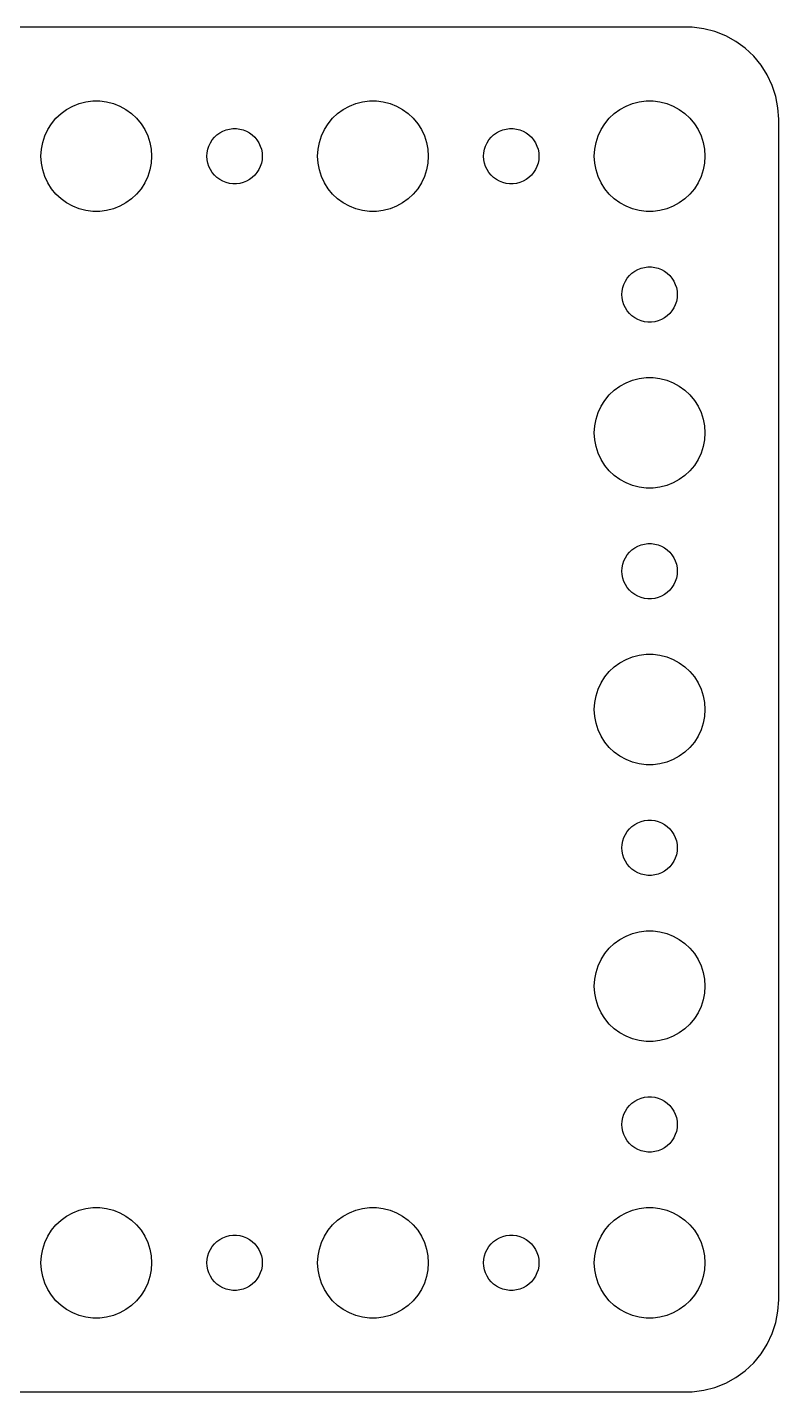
# Model space of a CAD drawing. Header units: metres. Extents: x -37 to 37, y 383 to 793.
# Drawn here: x -3.7 to 37, y 551 to 625 of the extents above; entities that cross this region are included whole.
import ezdxf

# ---------------------------------------------------------------- set-up
doc = ezdxf.new("R2010")
doc.units = ezdxf.units.M

msp = doc.modelspace()

# ---------------------------------------------------------------- linework, layer by layer
for p, q in [((32.3139, 624.99), (-32.3139, 624.99)), ((32.9369, 624.911), (32.3139, 624.99)), ((33.5451, 624.755), (32.9369, 624.911)), ((34.1289, 624.524), (33.5451, 624.755)), ((34.6791, 624.222), (34.1289, 624.524)), ((35.1871, 623.853), (34.6791, 624.222)), ((35.6448, 623.423), (35.1871, 623.853)), ((36.0451, 622.939), (35.6448, 623.423)), ((36.3815, 622.409), (36.0451, 622.939)), ((36.6489, 621.841), (36.3815, 622.409)), ((36.8429, 621.243), (36.6489, 621.841)), ((-1.60747, 620.533), (-1.27733, 620.714)), ((-1.27733, 620.714), (-0.92705, 620.853)), ((-0.92705, 620.853), (-0.56213, 620.947)), ((-0.56213, 620.947), (-0.18837, 620.994)), ((-0.18837, 620.994), (0.18837, 620.994)), ((0.18837, 620.994), (0.56213, 620.947)), ((0.56213, 620.947), (0.92705, 620.853)), ((0.92705, 620.853), (1.27733, 620.714)), ((1.27733, 620.714), (1.60747, 620.533)), ((13.3925, 620.533), (13.7227, 620.714)), ((13.7227, 620.714), (14.0729, 620.853)), ((14.0729, 620.853), (14.4379, 620.947)), ((14.4379, 620.947), (14.8116, 620.994)), ((14.8116, 620.994), (15.1884, 620.994)), ((15.1884, 620.994), (15.5621, 620.947)), ((15.5621, 620.947), (15.927, 620.853)), ((15.927, 620.853), (16.2773, 620.714)), ((16.2773, 620.714), (16.6075, 620.533)), ((28.3925, 620.533), (28.7227, 620.714)), ((28.7227, 620.714), (29.0729, 620.853)), ((29.0729, 620.853), (29.4379, 620.947)), ((29.4379, 620.947), (29.8116, 620.994)), ((29.8116, 620.994), (30.1884, 620.994)), ((30.1884, 620.994), (30.5621, 620.947)), ((30.5621, 620.947), (30.927, 620.853)), ((30.927, 620.853), (31.2773, 620.714)), ((31.2773, 620.714), (31.6075, 620.533)), ((36.9606, 620.627), (36.8429, 621.243)), ((-2.42705, 619.763), (-2.1869, 620.054)), ((-2.1869, 620.054), (-1.91226, 620.312)), ((-1.91226, 620.312), (-1.60747, 620.533)), ((1.60747, 620.533), (1.91226, 620.312)), ((1.91226, 620.312), (2.1869, 620.054)), ((2.1869, 620.054), (2.42705, 619.763)), ((12.5729, 619.763), (12.8131, 620.054)), ((12.8131, 620.054), (13.0877, 620.312)), ((13.0877, 620.312), (13.3925, 620.533)), ((16.6075, 620.533), (16.9123, 620.312)), ((16.9123, 620.312), (17.1869, 620.054)), ((17.1869, 620.054), (17.427, 619.763)), ((27.5729, 619.763), (27.8131, 620.054)), ((27.8131, 620.054), (28.0877, 620.312)), ((28.0877, 620.312), (28.3925, 620.533)), ((31.6075, 620.533), (31.9123, 620.312)), ((31.9123, 620.312), (32.1869, 620.054)), ((32.1869, 620.054), (32.427, 619.763)), ((37, 620), (36.9606, 620.627)), ((37, 556), (37, 620)), ((-2.78932, 619.104), (-2.62891, 619.445)), ((-2.62891, 619.445), (-2.42705, 619.763)), ((2.42705, 619.763), (2.62891, 619.445)), ((2.62891, 619.445), (2.78932, 619.104)), ((6.54385, 619.156), (6.69626, 619.266)), ((6.69626, 619.266), (6.86133, 619.357)), ((6.86133, 619.357), (7.03647, 619.427)), ((7.03647, 619.427), (7.21892, 619.473)), ((7.21892, 619.473), (7.40581, 619.497)), ((7.40581, 619.497), (7.59418, 619.497)), ((7.59418, 619.497), (7.78107, 619.473)), ((7.78107, 619.473), (7.96352, 619.427)), ((7.96352, 619.427), (8.13866, 619.357)), ((8.13866, 619.357), (8.30373, 619.266)), ((8.30373, 619.266), (8.45613, 619.156)), ((12.2107, 619.104), (12.3711, 619.445)), ((12.3711, 619.445), (12.5729, 619.763)), ((17.427, 619.763), (17.6289, 619.445)), ((17.6289, 619.445), (17.7893, 619.104)), ((21.5439, 619.156), (21.6963, 619.266)), ((21.6963, 619.266), (21.8613, 619.357)), ((21.8613, 619.357), (22.0365, 619.427)), ((22.0365, 619.427), (22.2189, 619.473)), ((22.2189, 619.473), (22.4058, 619.497)), ((22.4058, 619.497), (22.5942, 619.497)), ((22.5942, 619.497), (22.7811, 619.473)), ((22.7811, 619.473), (22.9635, 619.427)), ((22.9635, 619.427), (23.1387, 619.357)), ((23.1387, 619.357), (23.3037, 619.266)), ((23.3037, 619.266), (23.4561, 619.156)), ((27.2107, 619.104), (27.3711, 619.445)), ((27.3711, 619.445), (27.5729, 619.763)), ((32.427, 619.763), (32.6289, 619.445)), ((32.6289, 619.445), (32.7893, 619.104)), ((-2.97633, 618.376), (-2.90575, 618.746)), ((-2.90575, 618.746), (-2.78932, 619.104)), ((2.78932, 619.104), (2.90575, 618.746)), ((2.90575, 618.746), (2.97633, 618.376)), ((6.04712, 618.373), (6.10533, 618.552)), ((6.10533, 618.552), (6.18553, 618.723)), ((6.18553, 618.723), (6.28647, 618.882)), ((6.28647, 618.882), (6.40654, 619.027)), ((6.40654, 619.027), (6.54385, 619.156)), ((8.45613, 619.156), (8.59344, 619.027)), ((8.59344, 619.027), (8.71352, 618.882)), ((8.71352, 618.882), (8.81445, 618.723)), ((8.81445, 618.723), (8.89465, 618.552)), ((8.89465, 618.552), (8.95287, 618.373)), ((12.0237, 618.376), (12.0942, 618.746)), ((12.0942, 618.746), (12.2107, 619.104)), ((17.7893, 619.104), (17.9057, 618.746)), ((17.9057, 618.746), (17.9763, 618.376)), ((21.0471, 618.373), (21.1053, 618.552)), ((21.1053, 618.552), (21.1855, 618.723)), ((21.1855, 618.723), (21.2865, 618.882)), ((21.2865, 618.882), (21.4065, 619.027)), ((21.4065, 619.027), (21.5439, 619.156)), ((23.4561, 619.156), (23.5934, 619.027)), ((23.5934, 619.027), (23.7135, 618.882)), ((23.7135, 618.882), (23.8145, 618.723)), ((23.8145, 618.723), (23.8947, 618.552)), ((23.8947, 618.552), (23.9529, 618.373)), ((27.0237, 618.376), (27.0942, 618.746)), ((27.0942, 618.746), (27.2107, 619.104)), ((32.7893, 619.104), (32.9057, 618.746)), ((32.9057, 618.746), (32.9763, 618.376)), ((-3, 618), (-2.97633, 618.376)), ((-2.97633, 617.624), (-3, 618)), ((2.97633, 618.376), (3, 618)), ((3, 618), (2.97633, 617.624)), ((6, 618), (6.01183, 618.188)), ((6.01183, 617.812), (6, 618)), ((6.01183, 618.188), (6.04712, 618.373)), ((6.04712, 617.627), (6.01183, 617.812)), ((8.95287, 618.373), (8.98816, 618.188)), ((8.98816, 617.812), (8.95287, 617.627)), ((8.98816, 618.188), (9, 618)), ((9, 618), (8.98816, 617.812)), ((12, 618), (12.0237, 618.376)), ((12.0237, 617.624), (12, 618)), ((17.9763, 618.376), (18, 618)), ((18, 618), (17.9763, 617.624)), ((21, 618), (21.0118, 618.188)), ((21.0118, 617.812), (21, 618)), ((21.0118, 618.188), (21.0471, 618.373)), ((21.0471, 617.627), (21.0118, 617.812)), ((23.9529, 618.373), (23.9882, 618.188)), ((23.9882, 617.812), (23.9529, 617.627)), ((23.9882, 618.188), (24, 618)), ((24, 618), (23.9882, 617.812)), ((27, 618), (27.0237, 618.376)), ((27.0237, 617.624), (27, 618)), ((32.9763, 618.376), (33, 618)), ((33, 618), (32.9763, 617.624)), ((-2.90575, 617.254), (-2.97633, 617.624)), ((-2.78932, 616.896), (-2.90575, 617.254)), ((2.90575, 617.254), (2.78932, 616.896)), ((2.97633, 617.624), (2.90575, 617.254)), ((6.10533, 617.448), (6.04712, 617.627)), ((6.18553, 617.277), (6.10533, 617.448)), ((6.28647, 617.118), (6.18553, 617.277)), ((6.40654, 616.973), (6.28647, 617.118)), ((8.71352, 617.118), (8.59344, 616.973)), ((8.81445, 617.277), (8.71352, 617.118)), ((8.89465, 617.448), (8.81445, 617.277)), ((8.95287, 617.627), (8.89465, 617.448)), ((12.0942, 617.254), (12.0237, 617.624)), ((12.2107, 616.896), (12.0942, 617.254)), ((17.9057, 617.254), (17.7893, 616.896)), ((17.9763, 617.624), (17.9057, 617.254)), ((21.1053, 617.448), (21.0471, 617.627)), ((21.1855, 617.277), (21.1053, 617.448)), ((21.2865, 617.118), (21.1855, 617.277)), ((21.4065, 616.973), (21.2865, 617.118)), ((23.7135, 617.118), (23.5934, 616.973)), ((23.8145, 617.277), (23.7135, 617.118)), ((23.8947, 617.448), (23.8145, 617.277)), ((23.9529, 617.627), (23.8947, 617.448)), ((27.0942, 617.254), (27.0237, 617.624)), ((27.2107, 616.896), (27.0942, 617.254)), ((32.9057, 617.254), (32.7893, 616.896)), ((32.9763, 617.624), (32.9057, 617.254)), ((-2.62891, 616.555), (-2.78932, 616.896)), ((-2.42705, 616.237), (-2.62891, 616.555)), ((2.62891, 616.555), (2.42705, 616.237)), ((2.78932, 616.896), (2.62891, 616.555)), ((6.54385, 616.844), (6.40654, 616.973)), ((6.69626, 616.734), (6.54385, 616.844)), ((6.86133, 616.643), (6.69626, 616.734)), ((7.03647, 616.573), (6.86133, 616.643)), ((7.21892, 616.527), (7.03647, 616.573)), ((7.40581, 616.503), (7.21892, 616.527)), ((7.59418, 616.503), (7.40581, 616.503)), ((7.78107, 616.527), (7.59418, 616.503)), ((7.96352, 616.573), (7.78107, 616.527)), ((8.13866, 616.643), (7.96352, 616.573)), ((8.30373, 616.734), (8.13866, 616.643)), ((8.45613, 616.844), (8.30373, 616.734)), ((8.59344, 616.973), (8.45613, 616.844)), ((12.3711, 616.555), (12.2107, 616.896)), ((12.5729, 616.237), (12.3711, 616.555)), ((17.6289, 616.555), (17.427, 616.237)), ((17.7893, 616.896), (17.6289, 616.555)), ((21.5439, 616.844), (21.4065, 616.973)), ((21.6963, 616.734), (21.5439, 616.844)), ((21.8613, 616.643), (21.6963, 616.734)), ((22.0365, 616.573), (21.8613, 616.643)), ((22.2189, 616.527), (22.0365, 616.573)), ((22.4058, 616.503), (22.2189, 616.527)), ((22.5942, 616.503), (22.4058, 616.503)), ((22.7811, 616.527), (22.5942, 616.503)), ((22.9635, 616.573), (22.7811, 616.527)), ((23.1387, 616.643), (22.9635, 616.573)), ((23.3037, 616.734), (23.1387, 616.643)), ((23.4561, 616.844), (23.3037, 616.734)), ((23.5934, 616.973), (23.4561, 616.844)), ((27.3711, 616.555), (27.2107, 616.896)), ((27.5729, 616.237), (27.3711, 616.555)), ((32.6289, 616.555), (32.427, 616.237)), ((32.7893, 616.896), (32.6289, 616.555)), ((-2.1869, 615.946), (-2.42705, 616.237)), ((-1.91226, 615.688), (-2.1869, 615.946)), ((-1.60747, 615.467), (-1.91226, 615.688)), ((1.91226, 615.688), (1.60747, 615.467)), ((2.1869, 615.946), (1.91226, 615.688)), ((2.42705, 616.237), (2.1869, 615.946)), ((12.8131, 615.946), (12.5729, 616.237)), ((13.0877, 615.688), (12.8131, 615.946)), ((13.3925, 615.467), (13.0877, 615.688)), ((16.9123, 615.688), (16.6075, 615.467)), ((17.1869, 615.946), (16.9123, 615.688)), ((17.427, 616.237), (17.1869, 615.946)), ((27.8131, 615.946), (27.5729, 616.237)), ((28.0877, 615.688), (27.8131, 615.946)), ((28.3925, 615.467), (28.0877, 615.688)), ((31.9123, 615.688), (31.6075, 615.467)), ((32.1869, 615.946), (31.9123, 615.688)), ((32.427, 616.237), (32.1869, 615.946)), ((-1.27733, 615.286), (-1.60747, 615.467)), ((-0.92705, 615.147), (-1.27733, 615.286)), ((-0.56213, 615.053), (-0.92705, 615.147)), ((-0.18837, 615.006), (-0.56213, 615.053)), ((0.18837, 615.006), (-0.18837, 615.006)), ((0.56213, 615.053), (0.18837, 615.006)), ((0.92705, 615.147), (0.56213, 615.053)), ((1.27733, 615.286), (0.92705, 615.147)), ((1.60747, 615.467), (1.27733, 615.286)), ((13.7227, 615.286), (13.3925, 615.467)), ((14.0729, 615.147), (13.7227, 615.286)), ((14.4379, 615.053), (14.0729, 615.147)), ((14.8116, 615.006), (14.4379, 615.053)), ((15.1884, 615.006), (14.8116, 615.006)), ((15.5621, 615.053), (15.1884, 615.006)), ((15.927, 615.147), (15.5621, 615.053)), ((16.2773, 615.286), (15.927, 615.147)), ((16.6075, 615.467), (16.2773, 615.286)), ((28.7227, 615.286), (28.3925, 615.467)), ((29.0729, 615.147), (28.7227, 615.286)), ((29.4379, 615.053), (29.0729, 615.147)), ((29.8116, 615.006), (29.4379, 615.053)), ((30.1884, 615.006), (29.8116, 615.006)), ((30.5621, 615.053), (30.1884, 615.006)), ((30.927, 615.147), (30.5621, 615.053)), ((31.2773, 615.286), (30.927, 615.147)), ((31.6075, 615.467), (31.2773, 615.286)), ((29.1963, 611.766), (29.3613, 611.857)), ((29.3613, 611.857), (29.5365, 611.927)), ((29.5365, 611.927), (29.7189, 611.973)), ((29.7189, 611.973), (29.9058, 611.997)), ((29.9058, 611.997), (30.0942, 611.997)), ((30.0942, 611.997), (30.2811, 611.973)), ((30.2811, 611.973), (30.4635, 611.927)), ((30.4635, 611.927), (30.6387, 611.857)), ((30.6387, 611.857), (30.8037, 611.766)), ((28.6053, 611.052), (28.6855, 611.223)), ((28.6855, 611.223), (28.7865, 611.382)), ((28.7865, 611.382), (28.9065, 611.527)), ((28.9065, 611.527), (29.0439, 611.656)), ((29.0439, 611.656), (29.1963, 611.766)), ((30.8037, 611.766), (30.9561, 611.656)), ((30.9561, 611.656), (31.0934, 611.527)), ((31.0934, 611.527), (31.2135, 611.382)), ((31.2135, 611.382), (31.3145, 611.223)), ((31.3145, 611.223), (31.3947, 611.052)), ((28.5, 610.5), (28.5118, 610.688)), ((28.5118, 610.312), (28.5, 610.5)), ((28.5118, 610.688), (28.5471, 610.873)), ((28.5471, 610.873), (28.6053, 611.052)), ((31.3947, 611.052), (31.4529, 610.873)), ((31.4529, 610.873), (31.4882, 610.688)), ((31.4882, 610.688), (31.5, 610.5)), ((31.5, 610.5), (31.4882, 610.312)), ((28.5471, 610.127), (28.5118, 610.312)), ((28.6053, 609.948), (28.5471, 610.127)), ((28.6855, 609.777), (28.6053, 609.948)), ((28.7865, 609.618), (28.6855, 609.777)), ((28.9065, 609.473), (28.7865, 609.618)), ((31.2135, 609.618), (31.0934, 609.473)), ((31.3145, 609.777), (31.2135, 609.618)), ((31.3947, 609.948), (31.3145, 609.777)), ((31.4529, 610.127), (31.3947, 609.948)), ((31.4882, 610.312), (31.4529, 610.127)), ((29.0439, 609.344), (28.9065, 609.473)), ((29.1963, 609.234), (29.0439, 609.344)), ((29.3613, 609.143), (29.1963, 609.234)), ((29.5365, 609.073), (29.3613, 609.143)), ((29.7189, 609.027), (29.5365, 609.073)), ((29.9058, 609.003), (29.7189, 609.027)), ((30.0942, 609.003), (29.9058, 609.003)), ((30.2811, 609.027), (30.0942, 609.003)), ((30.4635, 609.073), (30.2811, 609.027)), ((30.6387, 609.143), (30.4635, 609.073)), ((30.8037, 609.234), (30.6387, 609.143)), ((30.9561, 609.344), (30.8037, 609.234)), ((31.0934, 609.473), (30.9561, 609.344)), ((29.0729, 605.853), (29.4379, 605.947)), ((29.4379, 605.947), (29.8116, 605.994)), ((29.8116, 605.994), (30.1884, 605.994)), ((30.1884, 605.994), (30.5621, 605.947)), ((30.5621, 605.947), (30.927, 605.853)), ((27.8131, 605.054), (28.0877, 605.312)), ((28.0877, 605.312), (28.3925, 605.533)), ((28.3925, 605.533), (28.7227, 605.714)), ((28.7227, 605.714), (29.0729, 605.853)), ((30.927, 605.853), (31.2773, 605.714)), ((31.2773, 605.714), (31.6075, 605.533)), ((31.6075, 605.533), (31.9123, 605.312)), ((31.9123, 605.312), (32.1869, 605.054)), ((27.2107, 604.104), (27.3711, 604.445)), ((27.3711, 604.445), (27.5729, 604.763)), ((27.5729, 604.763), (27.8131, 605.054)), ((32.1869, 605.054), (32.427, 604.763)), ((32.427, 604.763), (32.6289, 604.445)), ((32.6289, 604.445), (32.7893, 604.104)), ((27.0237, 603.376), (27.0942, 603.746)), ((27.0942, 603.746), (27.2107, 604.104)), ((32.7893, 604.104), (32.9057, 603.746)), ((32.9057, 603.746), (32.9763, 603.376)), ((27, 603), (27.0237, 603.376)), ((27.0237, 602.624), (27, 603)), ((32.9763, 603.376), (33, 603)), ((33, 603), (32.9763, 602.624)), ((27.0942, 602.254), (27.0237, 602.624)), ((27.2107, 601.896), (27.0942, 602.254)), ((32.9057, 602.254), (32.7893, 601.896)), ((32.9763, 602.624), (32.9057, 602.254)), ((27.3711, 601.555), (27.2107, 601.896)), ((27.5729, 601.237), (27.3711, 601.555)), ((32.6289, 601.555), (32.427, 601.237)), ((32.7893, 601.896), (32.6289, 601.555)), ((27.8131, 600.946), (27.5729, 601.237)), ((28.0877, 600.688), (27.8131, 600.946)), ((32.1869, 600.946), (31.9123, 600.688)), ((32.427, 601.237), (32.1869, 600.946)), ((28.3925, 600.467), (28.0877, 600.688)), ((28.7227, 600.286), (28.3925, 600.467)), ((29.0729, 600.147), (28.7227, 600.286)), ((29.4379, 600.053), (29.0729, 600.147)), ((29.8116, 600.006), (29.4379, 600.053)), ((30.1884, 600.006), (29.8116, 600.006)), ((30.5621, 600.053), (30.1884, 600.006)), ((30.927, 600.147), (30.5621, 600.053)), ((31.2773, 600.286), (30.927, 600.147)), ((31.6075, 600.467), (31.2773, 600.286)), ((31.9123, 600.688), (31.6075, 600.467)), ((28.6855, 596.223), (28.7865, 596.382)), ((28.7865, 596.382), (28.9065, 596.527)), ((28.9065, 596.527), (29.0439, 596.656)), ((29.0439, 596.656), (29.1963, 596.766)), ((29.1963, 596.766), (29.3613, 596.857)), ((29.3613, 596.857), (29.5365, 596.927)), ((29.5365, 596.927), (29.7189, 596.973)), ((29.7189, 596.973), (29.9058, 596.997)), ((29.9058, 596.997), (30.0942, 596.997)), ((30.0942, 596.997), (30.2811, 596.973)), ((30.2811, 596.973), (30.4635, 596.927)), ((30.4635, 596.927), (30.6387, 596.857)), ((30.6387, 596.857), (30.8037, 596.766)), ((30.8037, 596.766), (30.9561, 596.656)), ((30.9561, 596.656), (31.0934, 596.527)), ((31.0934, 596.527), (31.2135, 596.382)), ((31.2135, 596.382), (31.3145, 596.223)), ((28.5, 595.5), (28.5118, 595.688)), ((28.5118, 595.688), (28.5471, 595.873)), ((28.5471, 595.873), (28.6053, 596.052)), ((28.6053, 596.052), (28.6855, 596.223)), ((31.3145, 596.223), (31.3947, 596.052)), ((31.3947, 596.052), (31.4529, 595.873)), ((31.4529, 595.873), (31.4882, 595.688)), ((31.4882, 595.688), (31.5, 595.5)), ((28.5118, 595.312), (28.5, 595.5)), ((28.5471, 595.127), (28.5118, 595.312)), ((28.6053, 594.948), (28.5471, 595.127)), ((28.6855, 594.777), (28.6053, 594.948)), ((31.3947, 594.948), (31.3145, 594.777)), ((31.4529, 595.127), (31.3947, 594.948)), ((31.4882, 595.312), (31.4529, 595.127)), ((31.5, 595.5), (31.4882, 595.312)), ((28.7865, 594.618), (28.6855, 594.777)), ((28.9065, 594.473), (28.7865, 594.618)), ((29.0439, 594.344), (28.9065, 594.473)), ((29.1963, 594.234), (29.0439, 594.344)), ((29.3613, 594.143), (29.1963, 594.234)), ((29.5365, 594.073), (29.3613, 594.143)), ((29.7189, 594.027), (29.5365, 594.073)), ((30.4635, 594.073), (30.2811, 594.027)), ((30.6387, 594.143), (30.4635, 594.073)), ((30.8037, 594.234), (30.6387, 594.143)), ((30.9561, 594.344), (30.8037, 594.234)), ((31.0934, 594.473), (30.9561, 594.344)), ((31.2135, 594.618), (31.0934, 594.473)), ((31.3145, 594.777), (31.2135, 594.618)), ((29.9058, 594.003), (29.7189, 594.027)), ((30.0942, 594.003), (29.9058, 594.003)), ((30.2811, 594.027), (30.0942, 594.003)), ((28.0877, 590.312), (28.3925, 590.533)), ((28.3925, 590.533), (28.7227, 590.714)), ((28.7227, 590.714), (29.0729, 590.853)), ((29.0729, 590.853), (29.4379, 590.947)), ((29.4379, 590.947), (29.8116, 590.994)), ((29.8116, 590.994), (30.1884, 590.994)), ((30.1884, 590.994), (30.5621, 590.947)), ((30.5621, 590.947), (30.927, 590.853)), ((30.927, 590.853), (31.2773, 590.714)), ((31.2773, 590.714), (31.6075, 590.533)), ((31.6075, 590.533), (31.9123, 590.312)), ((27.3711, 589.445), (27.5729, 589.763)), ((27.5729, 589.763), (27.8131, 590.054)), ((27.8131, 590.054), (28.0877, 590.312)), ((31.9123, 590.312), (32.1869, 590.054)), ((32.1869, 590.054), (32.427, 589.763)), ((32.427, 589.763), (32.6289, 589.445)), ((27.0942, 588.746), (27.2107, 589.104)), ((27.2107, 589.104), (27.3711, 589.445)), ((32.6289, 589.445), (32.7893, 589.104)), ((32.7893, 589.104), (32.9057, 588.746)), ((27, 588), (27.0237, 588.376)), ((27.0237, 588.376), (27.0942, 588.746)), ((32.9057, 588.746), (32.9763, 588.376)), ((32.9763, 588.376), (33, 588)), ((27.0237, 587.624), (27, 588)), ((27.0942, 587.254), (27.0237, 587.624)), ((32.9763, 587.624), (32.9057, 587.254)), ((33, 588), (32.9763, 587.624)), ((27.2107, 586.896), (27.0942, 587.254)), ((27.3711, 586.555), (27.2107, 586.896)), ((32.7893, 586.896), (32.6289, 586.555)), ((32.9057, 587.254), (32.7893, 586.896)), ((27.5729, 586.237), (27.3711, 586.555)), ((27.8131, 585.946), (27.5729, 586.237)), ((28.0877, 585.688), (27.8131, 585.946)), ((32.1869, 585.946), (31.9123, 585.688)), ((32.427, 586.237), (32.1869, 585.946)), ((32.6289, 586.555), (32.427, 586.237)), ((28.3925, 585.467), (28.0877, 585.688)), ((28.7227, 585.286), (28.3925, 585.467)), ((29.0729, 585.147), (28.7227, 585.286)), ((31.2773, 585.286), (30.927, 585.147)), ((31.6075, 585.467), (31.2773, 585.286)), ((31.9123, 585.688), (31.6075, 585.467)), ((29.4379, 585.053), (29.0729, 585.147)), ((29.8116, 585.006), (29.4379, 585.053)), ((30.1884, 585.006), (29.8116, 585.006)), ((30.5621, 585.053), (30.1884, 585.006)), ((30.927, 585.147), (30.5621, 585.053)), ((28.7865, 581.382), (28.9065, 581.527)), ((28.9065, 581.527), (29.0439, 581.656)), ((29.0439, 581.656), (29.1963, 581.766)), ((29.1963, 581.766), (29.3613, 581.857)), ((29.3613, 581.857), (29.5365, 581.927)), ((29.5365, 581.927), (29.7189, 581.973)), ((29.7189, 581.973), (29.9058, 581.997)), ((29.9058, 581.997), (30.0942, 581.997)), ((30.0942, 581.997), (30.2811, 581.973)), ((30.2811, 581.973), (30.4635, 581.927)), ((30.4635, 581.927), (30.6387, 581.857)), ((30.6387, 581.857), (30.8037, 581.766)), ((30.8037, 581.766), (30.9561, 581.656)), ((30.9561, 581.656), (31.0934, 581.527)), ((31.0934, 581.527), (31.2135, 581.382)), ((28.5118, 580.688), (28.5471, 580.873)), ((28.5471, 580.873), (28.6053, 581.052)), ((28.6053, 581.052), (28.6855, 581.223)), ((28.6855, 581.223), (28.7865, 581.382)), ((31.2135, 581.382), (31.3145, 581.223)), ((31.3145, 581.223), (31.3947, 581.052)), ((31.3947, 581.052), (31.4529, 580.873)), ((31.4529, 580.873), (31.4882, 580.688)), ((28.5, 580.5), (28.5118, 580.688)), ((28.5118, 580.312), (28.5, 580.5)), ((28.5471, 580.127), (28.5118, 580.312)), ((28.6053, 579.948), (28.5471, 580.127)), ((31.4529, 580.127), (31.3947, 579.948)), ((31.4882, 580.312), (31.4529, 580.127)), ((31.4882, 580.688), (31.5, 580.5)), ((31.5, 580.5), (31.4882, 580.312)), ((28.6855, 579.777), (28.6053, 579.948)), ((28.7865, 579.618), (28.6855, 579.777)), ((28.9065, 579.473), (28.7865, 579.618)), ((29.0439, 579.344), (28.9065, 579.473)), ((29.1963, 579.234), (29.0439, 579.344)), ((30.9561, 579.344), (30.8037, 579.234)), ((31.0934, 579.473), (30.9561, 579.344)), ((31.2135, 579.618), (31.0934, 579.473)), ((31.3145, 579.777), (31.2135, 579.618)), ((31.3947, 579.948), (31.3145, 579.777)), ((29.3613, 579.143), (29.1963, 579.234)), ((29.5365, 579.073), (29.3613, 579.143)), ((29.7189, 579.027), (29.5365, 579.073)), ((29.9058, 579.003), (29.7189, 579.027)), ((30.0942, 579.003), (29.9058, 579.003)), ((30.2811, 579.027), (30.0942, 579.003)), ((30.4635, 579.073), (30.2811, 579.027)), ((30.6387, 579.143), (30.4635, 579.073)), ((30.8037, 579.234), (30.6387, 579.143)), ((28.3925, 575.533), (28.7227, 575.714)), ((28.7227, 575.714), (29.0729, 575.853)), ((29.0729, 575.853), (29.4379, 575.947)), ((29.4379, 575.947), (29.8116, 575.994)), ((29.8116, 575.994), (30.1884, 575.994)), ((30.1884, 575.994), (30.5621, 575.947)), ((30.5621, 575.947), (30.927, 575.853)), ((30.927, 575.853), (31.2773, 575.714)), ((31.2773, 575.714), (31.6075, 575.533)), ((27.5729, 574.763), (27.8131, 575.054)), ((27.8131, 575.054), (28.0877, 575.312)), ((28.0877, 575.312), (28.3925, 575.533)), ((31.6075, 575.533), (31.9123, 575.312)), ((31.9123, 575.312), (32.1869, 575.054)), ((32.1869, 575.054), (32.427, 574.763)), ((27.0942, 573.746), (27.2107, 574.104)), ((27.2107, 574.104), (27.3711, 574.445)), ((27.3711, 574.445), (27.5729, 574.763)), ((32.427, 574.763), (32.6289, 574.445)), ((32.6289, 574.445), (32.7893, 574.104)), ((32.7893, 574.104), (32.9057, 573.746)), ((27, 573), (27.0237, 573.376)), ((27.0237, 573.376), (27.0942, 573.746)), ((32.9057, 573.746), (32.9763, 573.376)), ((32.9763, 573.376), (33, 573)), ((27.0237, 572.624), (27, 573)), ((27.0942, 572.254), (27.0237, 572.624)), ((32.9763, 572.624), (32.9057, 572.254)), ((33, 573), (32.9763, 572.624)), ((27.2107, 571.896), (27.0942, 572.254)), ((27.3711, 571.555), (27.2107, 571.896)), ((32.7893, 571.896), (32.6289, 571.555)), ((32.9057, 572.254), (32.7893, 571.896)), ((27.5729, 571.237), (27.3711, 571.555)), ((27.8131, 570.946), (27.5729, 571.237)), ((32.427, 571.237), (32.1869, 570.946)), ((32.6289, 571.555), (32.427, 571.237)), ((28.0877, 570.688), (27.8131, 570.946)), ((28.3925, 570.467), (28.0877, 570.688)), ((28.7227, 570.286), (28.3925, 570.467)), ((31.6075, 570.467), (31.2773, 570.286)), ((31.9123, 570.688), (31.6075, 570.467)), ((32.1869, 570.946), (31.9123, 570.688)), ((29.0729, 570.147), (28.7227, 570.286)), ((29.4379, 570.053), (29.0729, 570.147)), ((29.8116, 570.006), (29.4379, 570.053)), ((30.1884, 570.006), (29.8116, 570.006)), ((30.5621, 570.053), (30.1884, 570.006)), ((30.927, 570.147), (30.5621, 570.053)), ((31.2773, 570.286), (30.927, 570.147)), ((29.0439, 566.656), (29.1963, 566.766)), ((29.1963, 566.766), (29.3613, 566.857)), ((29.3613, 566.857), (29.5365, 566.927)), ((29.5365, 566.927), (29.7189, 566.973)), ((29.7189, 566.973), (29.9058, 566.997)), ((29.9058, 566.997), (30.0942, 566.997)), ((30.0942, 566.997), (30.2811, 566.973)), ((30.2811, 566.973), (30.4635, 566.927)), ((30.4635, 566.927), (30.6387, 566.857)), ((30.6387, 566.857), (30.8037, 566.766)), ((30.8037, 566.766), (30.9561, 566.656)), ((28.5471, 565.873), (28.6053, 566.052)), ((28.6053, 566.052), (28.6855, 566.223)), ((28.6855, 566.223), (28.7865, 566.382)), ((28.7865, 566.382), (28.9065, 566.527)), ((28.9065, 566.527), (29.0439, 566.656)), ((30.9561, 566.656), (31.0934, 566.527)), ((31.0934, 566.527), (31.2135, 566.382)), ((31.2135, 566.382), (31.3145, 566.223)), ((31.3145, 566.223), (31.3947, 566.052)), ((31.3947, 566.052), (31.4529, 565.873)), ((28.5, 565.5), (28.5118, 565.688)), ((28.5118, 565.312), (28.5, 565.5)), ((28.5118, 565.688), (28.5471, 565.873)), ((28.5471, 565.127), (28.5118, 565.312)), ((31.4529, 565.873), (31.4882, 565.688)), ((31.4882, 565.312), (31.4529, 565.127)), ((31.4882, 565.688), (31.5, 565.5)), ((31.5, 565.5), (31.4882, 565.312)), ((28.6053, 564.948), (28.5471, 565.127)), ((28.6855, 564.777), (28.6053, 564.948)), ((28.7865, 564.618), (28.6855, 564.777)), ((28.9065, 564.473), (28.7865, 564.618)), ((29.0439, 564.344), (28.9065, 564.473)), ((31.0934, 564.473), (30.9561, 564.344)), ((31.2135, 564.618), (31.0934, 564.473)), ((31.3145, 564.777), (31.2135, 564.618)), ((31.3947, 564.948), (31.3145, 564.777)), ((31.4529, 565.127), (31.3947, 564.948)), ((29.1963, 564.234), (29.0439, 564.344)), ((29.3613, 564.143), (29.1963, 564.234)), ((29.5365, 564.073), (29.3613, 564.143)), ((29.7189, 564.027), (29.5365, 564.073)), ((29.9058, 564.003), (29.7189, 564.027)), ((30.0942, 564.003), (29.9058, 564.003)), ((30.2811, 564.027), (30.0942, 564.003)), ((30.4635, 564.073), (30.2811, 564.027)), ((30.6387, 564.143), (30.4635, 564.073)), ((30.8037, 564.234), (30.6387, 564.143)), ((30.9561, 564.344), (30.8037, 564.234)), ((-1.27733, 560.714), (-0.92705, 560.853)), ((-0.92705, 560.853), (-0.56213, 560.947)), ((-0.56213, 560.947), (-0.18837, 560.994)), ((-0.18837, 560.994), (0.18837, 560.994)), ((0.18837, 560.994), (0.56213, 560.947)), ((0.56213, 560.947), (0.92705, 560.853)), ((0.92705, 560.853), (1.27733, 560.714)), ((13.7227, 560.714), (14.0729, 560.853)), ((14.0729, 560.853), (14.4379, 560.947)), ((14.4379, 560.947), (14.8116, 560.994)), ((14.8116, 560.994), (15.1884, 560.994)), ((15.1884, 560.994), (15.5621, 560.947)), ((15.5621, 560.947), (15.927, 560.853)), ((15.927, 560.853), (16.2773, 560.714)), ((28.7227, 560.714), (29.0729, 560.853)), ((29.0729, 560.853), (29.4379, 560.947)), ((29.4379, 560.947), (29.8116, 560.994)), ((29.8116, 560.994), (30.1884, 560.994)), ((30.1884, 560.994), (30.5621, 560.947)), ((30.5621, 560.947), (30.927, 560.853)), ((30.927, 560.853), (31.2773, 560.714)), ((-2.42705, 559.763), (-2.1869, 560.054)), ((-2.1869, 560.054), (-1.91226, 560.312)), ((-1.91226, 560.312), (-1.60747, 560.533)), ((-1.60747, 560.533), (-1.27733, 560.714)), ((1.27733, 560.714), (1.60747, 560.533)), ((1.60747, 560.533), (1.91226, 560.312)), ((1.91226, 560.312), (2.1869, 560.054)), ((2.1869, 560.054), (2.42705, 559.763)), ((12.5729, 559.763), (12.8131, 560.054)), ((12.8131, 560.054), (13.0877, 560.312)), ((13.0877, 560.312), (13.3925, 560.533)), ((13.3925, 560.533), (13.7227, 560.714)), ((16.2773, 560.714), (16.6075, 560.533)), ((16.6075, 560.533), (16.9123, 560.312)), ((16.9123, 560.312), (17.1869, 560.054)), ((17.1869, 560.054), (17.427, 559.763)), ((27.5729, 559.763), (27.8131, 560.054)), ((27.8131, 560.054), (28.0877, 560.312)), ((28.0877, 560.312), (28.3925, 560.533)), ((28.3925, 560.533), (28.7227, 560.714)), ((31.2773, 560.714), (31.6075, 560.533)), ((31.6075, 560.533), (31.9123, 560.312)), ((31.9123, 560.312), (32.1869, 560.054)), ((32.1869, 560.054), (32.427, 559.763)), ((-2.78932, 559.104), (-2.62891, 559.445)), ((-2.62891, 559.445), (-2.42705, 559.763)), ((2.42705, 559.763), (2.62891, 559.445)), ((2.62891, 559.445), (2.78932, 559.104)), ((6.69626, 559.266), (6.86133, 559.357)), ((6.86133, 559.357), (7.03647, 559.427)), ((7.03647, 559.427), (7.21892, 559.473)), ((7.21892, 559.473), (7.40581, 559.497)), ((7.40581, 559.497), (7.59418, 559.497)), ((7.59418, 559.497), (7.78107, 559.473)), ((7.78107, 559.473), (7.96352, 559.427)), ((7.96352, 559.427), (8.13866, 559.357)), ((8.13866, 559.357), (8.30373, 559.266)), ((12.2107, 559.104), (12.3711, 559.445)), ((12.3711, 559.445), (12.5729, 559.763)), ((17.427, 559.763), (17.6289, 559.445)), ((17.6289, 559.445), (17.7893, 559.104)), ((21.6963, 559.266), (21.8613, 559.357)), ((21.8613, 559.357), (22.0365, 559.427)), ((22.0365, 559.427), (22.2189, 559.473)), ((22.2189, 559.473), (22.4058, 559.497)), ((22.4058, 559.497), (22.5942, 559.497)), ((22.5942, 559.497), (22.7811, 559.473)), ((22.7811, 559.473), (22.9635, 559.427)), ((22.9635, 559.427), (23.1387, 559.357)), ((23.1387, 559.357), (23.3037, 559.266)), ((27.2107, 559.104), (27.3711, 559.445)), ((27.3711, 559.445), (27.5729, 559.763)), ((32.427, 559.763), (32.6289, 559.445)), ((32.6289, 559.445), (32.7893, 559.104)), ((-2.97633, 558.376), (-2.90575, 558.746)), ((-2.90575, 558.746), (-2.78932, 559.104)), ((2.78932, 559.104), (2.90575, 558.746)), ((2.90575, 558.746), (2.97633, 558.376)), ((6.04712, 558.373), (6.10533, 558.552)), ((6.10533, 558.552), (6.18553, 558.723)), ((6.18553, 558.723), (6.28647, 558.882)), ((6.28647, 558.882), (6.40654, 559.027)), ((6.40654, 559.027), (6.54385, 559.156)), ((6.54385, 559.156), (6.69626, 559.266)), ((8.30373, 559.266), (8.45613, 559.156)), ((8.45613, 559.156), (8.59344, 559.027)), ((8.59344, 559.027), (8.71352, 558.882)), ((8.71352, 558.882), (8.81445, 558.723)), ((8.81445, 558.723), (8.89465, 558.552)), ((8.89465, 558.552), (8.95287, 558.373)), ((12.0237, 558.376), (12.0942, 558.746)), ((12.0942, 558.746), (12.2107, 559.104)), ((17.7893, 559.104), (17.9057, 558.746)), ((17.9057, 558.746), (17.9763, 558.376)), ((21.0471, 558.373), (21.1053, 558.552)), ((21.1053, 558.552), (21.1855, 558.723)), ((21.1855, 558.723), (21.2865, 558.882)), ((21.2865, 558.882), (21.4065, 559.027)), ((21.4065, 559.027), (21.5439, 559.156)), ((21.5439, 559.156), (21.6963, 559.266)), ((23.3037, 559.266), (23.4561, 559.156)), ((23.4561, 559.156), (23.5934, 559.027)), ((23.5934, 559.027), (23.7135, 558.882)), ((23.7135, 558.882), (23.8145, 558.723)), ((23.8145, 558.723), (23.8947, 558.552)), ((23.8947, 558.552), (23.9529, 558.373)), ((27.0237, 558.376), (27.0942, 558.746)), ((27.0942, 558.746), (27.2107, 559.104)), ((32.7893, 559.104), (32.9057, 558.746)), ((32.9057, 558.746), (32.9763, 558.376)), ((-3, 558), (-2.97633, 558.376)), ((-2.97633, 557.624), (-3, 558)), ((2.97633, 558.376), (3, 558)), ((3, 558), (2.97633, 557.624)), ((6, 558), (6.01183, 558.188)), ((6.01183, 557.812), (6, 558)), ((6.01183, 558.188), (6.04712, 558.373)), ((6.04712, 557.627), (6.01183, 557.812)), ((8.95287, 558.373), (8.98816, 558.188)), ((8.98816, 557.812), (8.95287, 557.627)), ((8.98816, 558.188), (9, 558)), ((9, 558), (8.98816, 557.812)), ((12, 558), (12.0237, 558.376)), ((12.0237, 557.624), (12, 558)), ((17.9763, 558.376), (18, 558)), ((18, 558), (17.9763, 557.624)), ((21, 558), (21.0118, 558.188)), ((21.0118, 557.812), (21, 558)), ((21.0118, 558.188), (21.0471, 558.373)), ((21.0471, 557.627), (21.0118, 557.812)), ((23.9529, 558.373), (23.9882, 558.188)), ((23.9882, 557.812), (23.9529, 557.627)), ((23.9882, 558.188), (24, 558)), ((24, 558), (23.9882, 557.812)), ((27, 558), (27.0237, 558.376)), ((27.0237, 557.624), (27, 558)), ((32.9763, 558.376), (33, 558)), ((33, 558), (32.9763, 557.624)), ((-2.90575, 557.254), (-2.97633, 557.624)), ((-2.78932, 556.896), (-2.90575, 557.254)), ((2.90575, 557.254), (2.78932, 556.896)), ((2.97633, 557.624), (2.90575, 557.254)), ((6.10533, 557.448), (6.04712, 557.627)), ((6.18553, 557.277), (6.10533, 557.448)), ((6.28647, 557.118), (6.18553, 557.277)), ((6.40654, 556.973), (6.28647, 557.118)), ((8.71352, 557.118), (8.59344, 556.973)), ((8.81445, 557.277), (8.71352, 557.118)), ((8.89465, 557.448), (8.81445, 557.277)), ((8.95287, 557.627), (8.89465, 557.448)), ((12.0942, 557.254), (12.0237, 557.624)), ((12.2107, 556.896), (12.0942, 557.254)), ((17.9057, 557.254), (17.7893, 556.896)), ((17.9763, 557.624), (17.9057, 557.254)), ((21.1053, 557.448), (21.0471, 557.627)), ((21.1855, 557.277), (21.1053, 557.448)), ((21.2865, 557.118), (21.1855, 557.277)), ((21.4065, 556.973), (21.2865, 557.118)), ((23.7135, 557.118), (23.5934, 556.973)), ((23.8145, 557.277), (23.7135, 557.118)), ((23.8947, 557.448), (23.8145, 557.277)), ((23.9529, 557.627), (23.8947, 557.448)), ((27.0942, 557.254), (27.0237, 557.624)), ((27.2107, 556.896), (27.0942, 557.254)), ((32.9057, 557.254), (32.7893, 556.896)), ((32.9763, 557.624), (32.9057, 557.254)), ((-2.62891, 556.555), (-2.78932, 556.896)), ((-2.42705, 556.237), (-2.62891, 556.555)), ((2.62891, 556.555), (2.42705, 556.237)), ((2.78932, 556.896), (2.62891, 556.555)), ((6.54385, 556.844), (6.40654, 556.973)), ((6.69626, 556.734), (6.54385, 556.844)), ((6.86133, 556.643), (6.69626, 556.734)), ((7.03647, 556.573), (6.86133, 556.643)), ((7.21892, 556.527), (7.03647, 556.573)), ((7.40581, 556.503), (7.21892, 556.527)), ((7.59418, 556.503), (7.40581, 556.503)), ((7.78107, 556.527), (7.59418, 556.503)), ((7.96352, 556.573), (7.78107, 556.527)), ((8.13866, 556.643), (7.96352, 556.573)), ((8.30373, 556.734), (8.13866, 556.643)), ((8.45613, 556.844), (8.30373, 556.734)), ((8.59344, 556.973), (8.45613, 556.844)), ((12.3711, 556.555), (12.2107, 556.896)), ((12.5729, 556.237), (12.3711, 556.555)), ((17.6289, 556.555), (17.427, 556.237)), ((17.7893, 556.896), (17.6289, 556.555)), ((21.5439, 556.844), (21.4065, 556.973)), ((21.6963, 556.734), (21.5439, 556.844)), ((21.8613, 556.643), (21.6963, 556.734)), ((22.0365, 556.573), (21.8613, 556.643)), ((22.2189, 556.527), (22.0365, 556.573)), ((22.4058, 556.503), (22.2189, 556.527)), ((22.5942, 556.503), (22.4058, 556.503)), ((22.7811, 556.527), (22.5942, 556.503)), ((22.9635, 556.573), (22.7811, 556.527)), ((23.1387, 556.643), (22.9635, 556.573)), ((23.3037, 556.734), (23.1387, 556.643)), ((23.4561, 556.844), (23.3037, 556.734)), ((23.5934, 556.973), (23.4561, 556.844)), ((27.3711, 556.555), (27.2107, 556.896)), ((27.5729, 556.237), (27.3711, 556.555)), ((32.6289, 556.555), (32.427, 556.237)), ((32.7893, 556.896), (32.6289, 556.555)), ((-2.1869, 555.946), (-2.42705, 556.237)), ((-1.91226, 555.688), (-2.1869, 555.946)), ((-1.60747, 555.467), (-1.91226, 555.688)), ((1.91226, 555.688), (1.60747, 555.467)), ((2.1869, 555.946), (1.91226, 555.688)), ((2.42705, 556.237), (2.1869, 555.946)), ((12.8131, 555.946), (12.5729, 556.237)), ((13.0877, 555.688), (12.8131, 555.946)), ((13.3925, 555.467), (13.0877, 555.688)), ((16.9123, 555.688), (16.6075, 555.467)), ((17.1869, 555.946), (16.9123, 555.688)), ((17.427, 556.237), (17.1869, 555.946)), ((27.8131, 555.946), (27.5729, 556.237)), ((28.0877, 555.688), (27.8131, 555.946)), ((28.3925, 555.467), (28.0877, 555.688)), ((31.9123, 555.688), (31.6075, 555.467)), ((32.1869, 555.946), (31.9123, 555.688)), ((32.427, 556.237), (32.1869, 555.946)), ((36.9606, 555.373), (37, 556)), ((-1.27733, 555.286), (-1.60747, 555.467)), ((-0.92705, 555.147), (-1.27733, 555.286)), ((-0.56213, 555.053), (-0.92705, 555.147)), ((-0.18837, 555.006), (-0.56213, 555.053)), ((0.18837, 555.006), (-0.18837, 555.006)), ((0.56213, 555.053), (0.18837, 555.006)), ((0.92705, 555.147), (0.56213, 555.053)), ((1.27733, 555.286), (0.92705, 555.147)), ((1.60747, 555.467), (1.27733, 555.286)), ((13.7227, 555.286), (13.3925, 555.467)), ((14.0729, 555.147), (13.7227, 555.286)), ((14.4379, 555.053), (14.0729, 555.147)), ((14.8116, 555.006), (14.4379, 555.053)), ((15.1884, 555.006), (14.8116, 555.006)), ((15.5621, 555.053), (15.1884, 555.006)), ((15.927, 555.147), (15.5621, 555.053)), ((16.2773, 555.286), (15.927, 555.147)), ((16.6075, 555.467), (16.2773, 555.286)), ((28.7227, 555.286), (28.3925, 555.467)), ((29.0729, 555.147), (28.7227, 555.286)), ((29.4379, 555.053), (29.0729, 555.147)), ((29.8116, 555.006), (29.4379, 555.053)), ((30.1884, 555.006), (29.8116, 555.006)), ((30.5621, 555.053), (30.1884, 555.006)), ((30.927, 555.147), (30.5621, 555.053)), ((31.2773, 555.286), (30.927, 555.147)), ((31.6075, 555.467), (31.2773, 555.286)), ((36.8429, 554.757), (36.9606, 555.373)), ((36.3815, 553.591), (36.6489, 554.159)), ((36.6489, 554.159), (36.8429, 554.757)), ((36.0451, 553.061), (36.3815, 553.591)), ((35.6448, 552.577), (36.0451, 553.061)), ((34.6791, 551.778), (35.1871, 552.147)), ((35.1871, 552.147), (35.6448, 552.577)), ((32.9369, 551.089), (33.5451, 551.245)), ((33.5451, 551.245), (34.1289, 551.476)), ((34.1289, 551.476), (34.6791, 551.778)), ((-32.3139, 551.01), (32.3139, 551.01)), ((32.3139, 551.01), (32.9369, 551.089))]:
    msp.add_line(p, q)

doc.saveas('drawing.dxf')
